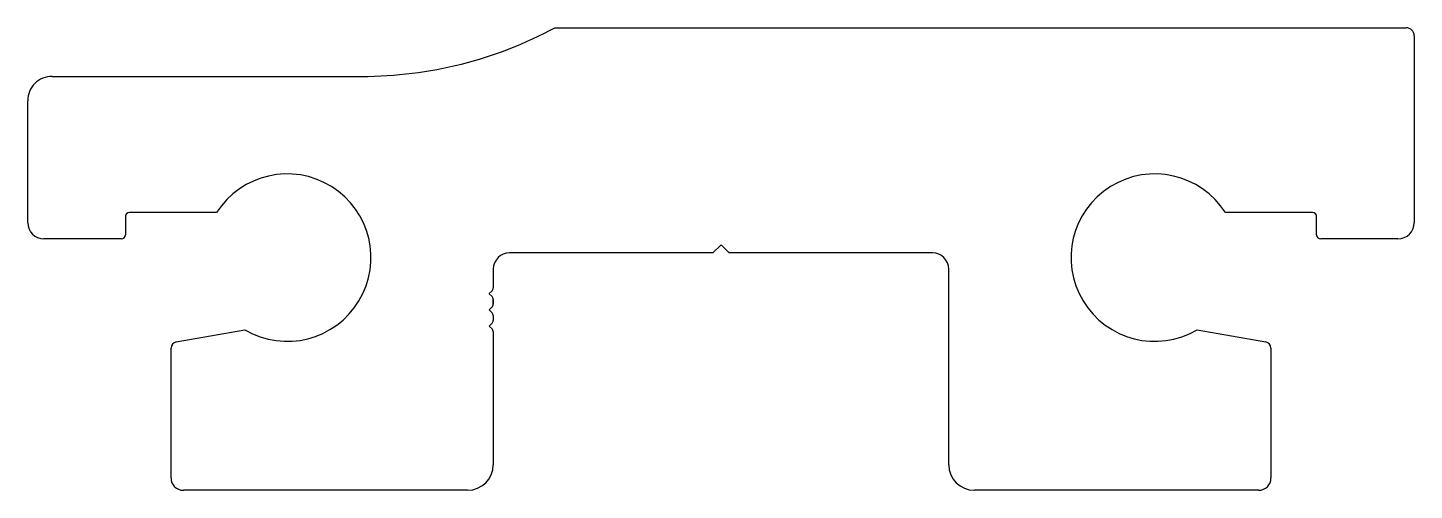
# Model space of a CAD drawing. Extents: x -42.6 to 42.6, y 6.9 to 35.3.
import ezdxf

# ---------------------------------------------------------------- set-up
doc = ezdxf.new("R2010")
doc.units = 0
doc.layers.add('1', color=7, linetype='CONTINUOUS')

msp = doc.modelspace()

# ---------------------------------------------------------------- linework, layer by layer
at = {"layer": '1', "linetype": 'CONTINUOUS'}
for p, q in [((-10.181, 35.323), (42.144, 35.323)), ((42.644, 34.823), (42.644, 23.323)), ((-41.087, 32.327), (-22.047, 32.327)), ((-42.587, 23.323), (-42.587, 30.827)), ((-30.98, 23.942), (-36.337, 23.942)), ((36.394, 23.942), (31.037, 23.942)), ((-36.587, 23.692), (-36.587, 22.573)), ((36.644, 22.573), (36.644, 23.692)), ((-36.837, 22.323), (-41.587, 22.323)), ((41.644, 22.323), (36.894, 22.323)), ((-0.471, 21.467), (-12.971, 21.467)), ((0.029, 21.967), (-0.471, 21.467)), ((0.529, 21.467), (0.029, 21.967)), ((13.029, 21.467), (0.529, 21.467)), ((-13.971, 20.467), (-13.971, 19.31)), ((14.029, 8.427), (14.029, 20.467)), ((-14.044, 19.133), (-14.216, 18.962)), ((-14.216, 18.951), (-14.044, 18.78)), ((-13.971, 19.31), (-13.971, 19.31)), ((-14.044, 18.134), (-14.216, 17.962)), ((-14.216, 17.951), (-14.044, 17.78)), ((-13.971, 18.603), (-13.971, 18.31)), ((-13.971, 18.31), (-13.971, 18.603)), ((-13.971, 18.603), (-13.971, 18.31)), ((-13.971, 18.31), (-13.971, 18.603)), ((-13.971, 18.603), (-13.971, 18.31)), ((-14.044, 17.134), (-14.216, 16.963)), ((-13.971, 17.603), (-13.971, 17.31)), ((-33.464, 15.983), (-29.241, 16.727)), ((-14.216, 16.951), (-14.044, 16.78)), ((-13.971, 16.603), (-13.971, 8.427)), ((29.299, 16.727), (33.522, 15.983)), ((-33.779, 7.615), (-33.779, 15.607)), ((33.837, 15.607), (33.837, 7.615)), ((-15.546, 6.853), (-33.017, 6.853)), ((33.075, 6.853), (15.604, 6.853))]:
    msp.add_line(p, q, dxfattribs=at)
for centre, radius, start, end in [((-22.047, 57.327), 25, 270, 298.33756), ((42.144, 34.823), 0.5, 0, 90), ((-41.087, 30.827), 1.5, 90, 180.00038), ((-26.637, 21.172), 5.151, 239.62926, 147.46927), ((26.694, 21.172), 5.151, 32.53073, 300.37074), ((-36.337, 23.692), 0.25, 90, 180), ((36.394, 23.692), 0.25, 0, 90), ((-41.587, 23.323), 1, 180, 270), ((41.644, 23.323), 1, 270, 0), ((-36.837, 22.573), 0.25, 270, 360), ((36.894, 22.573), 0.25, 180, 270), ((-12.971, 20.467), 1, 90, 180), ((13.029, 20.467), 1, 0, 90), ((-14.21, 18.957), 0.008, 135, 225), ((-14.221, 19.31), 0.25, 315, 360), ((-14.221, 18.603), 0.25, 0, 45), ((-14.21, 17.957), 0.008, 135, 225), ((-14.221, 18.31), 0.25, 315, 360), ((-14.221, 17.603), 0.25, 360, 45), ((-14.221, 17.31), 0.25, 315, 360), ((-14.21, 16.957), 0.008, 135, 225), ((-14.221, 16.603), 0.25, 0, 45), ((-33.398, 15.607), 0.381, 100, 180), ((33.456, 15.607), 0.381, 360, 80), ((-15.546, 8.427), 1.575, 270, 360), ((15.604, 8.427), 1.575, 180, 270), ((-33.017, 7.615), 0.762, 180, 270), ((33.075, 7.615), 0.762, 270, 0)]:
    msp.add_arc(centre, radius, start, end, dxfattribs=at)

doc.saveas('drawing.dxf')
